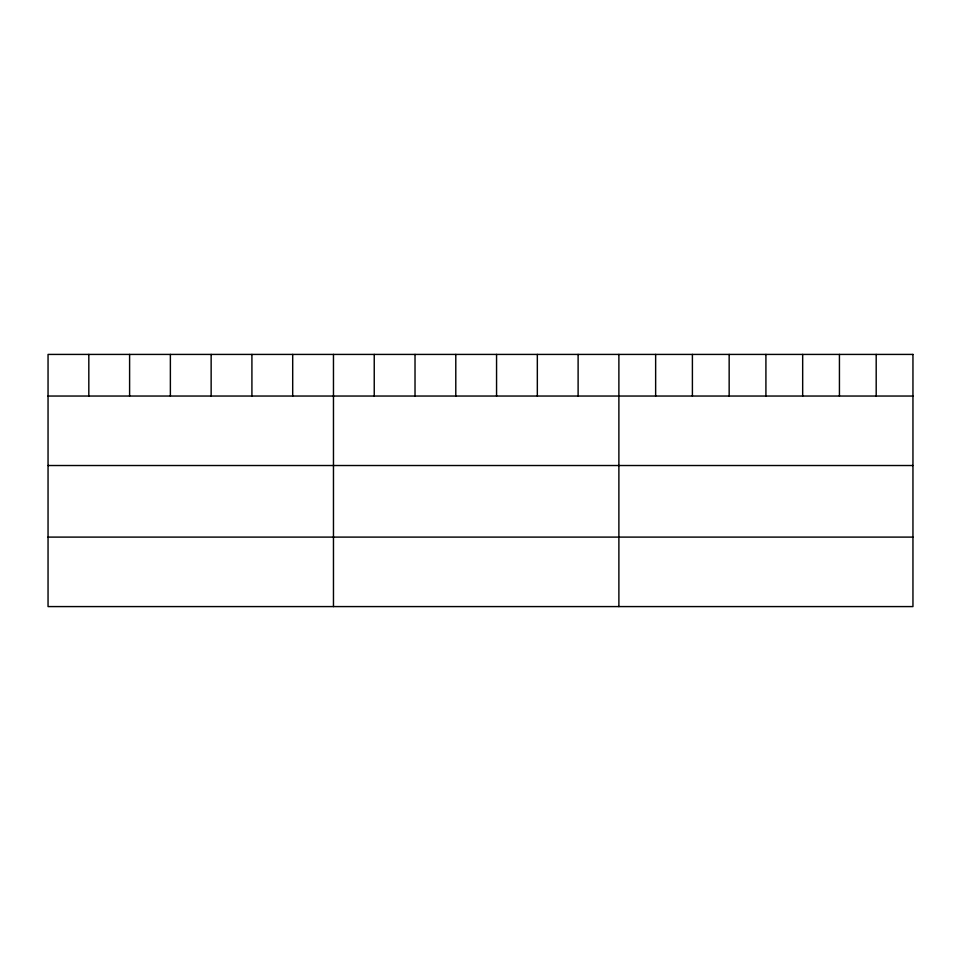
<?xml version="1.0" encoding="UTF-8"?>
<svg xmlns="http://www.w3.org/2000/svg" width="961" height="961" viewBox="0 0 961 961"><rect width="100%" height="100%" fill="white"/><g stroke="black" fill="none" stroke-linecap="round" stroke-linejoin="round"><path stroke-width="1.44" d="M48.05 396.04L912.95 396.04M48.05 465.52L912.95 465.52M48.05 537.103L912.95 537.103M876.192 354.417L876.192 396.04M839.433 354.417L839.433 396.04M802.675 354.417L802.675 396.04M765.917 354.417L765.917 396.04M729.159 354.417L729.159 396.04M692.4 354.417L692.4 396.04M655.642 354.417L655.642 396.04M618.884 354.417L618.884 606.583M578.114 354.417L578.114 396.04M537.331 354.417L537.331 396.04M496.561 354.417L496.561 396.04M455.79 354.417L455.79 396.04M415.02 354.417L415.02 396.04M374.237 354.417L374.237 396.04M333.467 354.417L333.467 606.583M292.697 354.417L292.697 396.04M251.914 354.417L251.914 396.04M211.144 354.417L211.144 396.04M170.373 354.417L170.373 396.04M129.603 354.417L129.603 396.04M88.82 354.417L88.82 396.04M912.95 354.417L48.05 354.417L48.05 606.583L912.95 606.583L912.95 354.417"/></g></svg>
